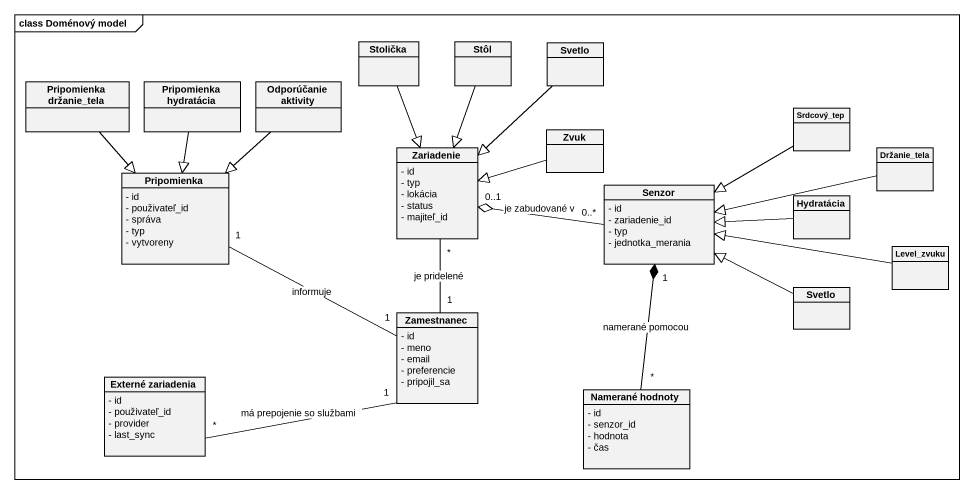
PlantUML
@startuml
mainframe class Doménový model
hide circle
hide empty members
skinparam classAttributeIconSize 0
class Stolička
class Stôl
class Svetlo
class "Pripomienka držanie_tela" as Pripomienka_držanie_tela
class "Pripomienka hydratácia" as Pripomienka_hydratácia
class "Odporúčanie aktivity" as Odporúčanie_aktivity
class Srdcový_tep
class Zariadenie {
  - id
  - typ
  - lokácia
  - status
  - majiteľ_id
}
class Zvuk
class Držanie_tela
class Pripomienka {
  - id
  - použivateľ_id
  - správa
  - typ
  - vytvoreny
}
class Senzor {
  - id
  - zariadenie_id
  - typ
  - jednotka_merania
}
class Hydratácia
class Level_zvuku
class Zamestnanec {
  - id
  - meno
  - email
  - preferencie
  - pripojil_sa
}
class "Svetlo" as Svetlo_2
class "Externé zariadenia" as Externé_zariadenia {
  - id
  - použivateľ_id
  - provider
  - last_sync
}
class "Namerané hodnoty" as Namerané_hodnoty {
  - id
  - senzor_id
  - hodnota
  - čas
}
Stolička --|> Zariadenie
Stôl --|> Zariadenie
Svetlo --|> Zariadenie
Pripomienka_držanie_tela --|> Pripomienka
Pripomienka_hydratácia --|> Pripomienka
Odporúčanie_aktivity --|> Pripomienka
Srdcový_tep -left-|> Senzor
Zariadenie "*" -- "1" Zamestnanec : je pridelené
Zvuk -left-|> Zariadenie
Držanie_tela -left-|> Senzor
Pripomienka "1" -right- "1" Zamestnanec : informuje
Senzor "0..*" -left-o "0..1" Zariadenie : je zabudované v
Hydratácia -left-|> Senzor
Level_zvuku -left-|> Senzor
Zamestnanec "1" -left- "*" Externé_zariadenia : má prepojenie so službami
Svetlo_2 -left-|> Senzor
Namerané_hodnoty "*" -up-* "1" Senzor : namerané pomocou
@enduml
